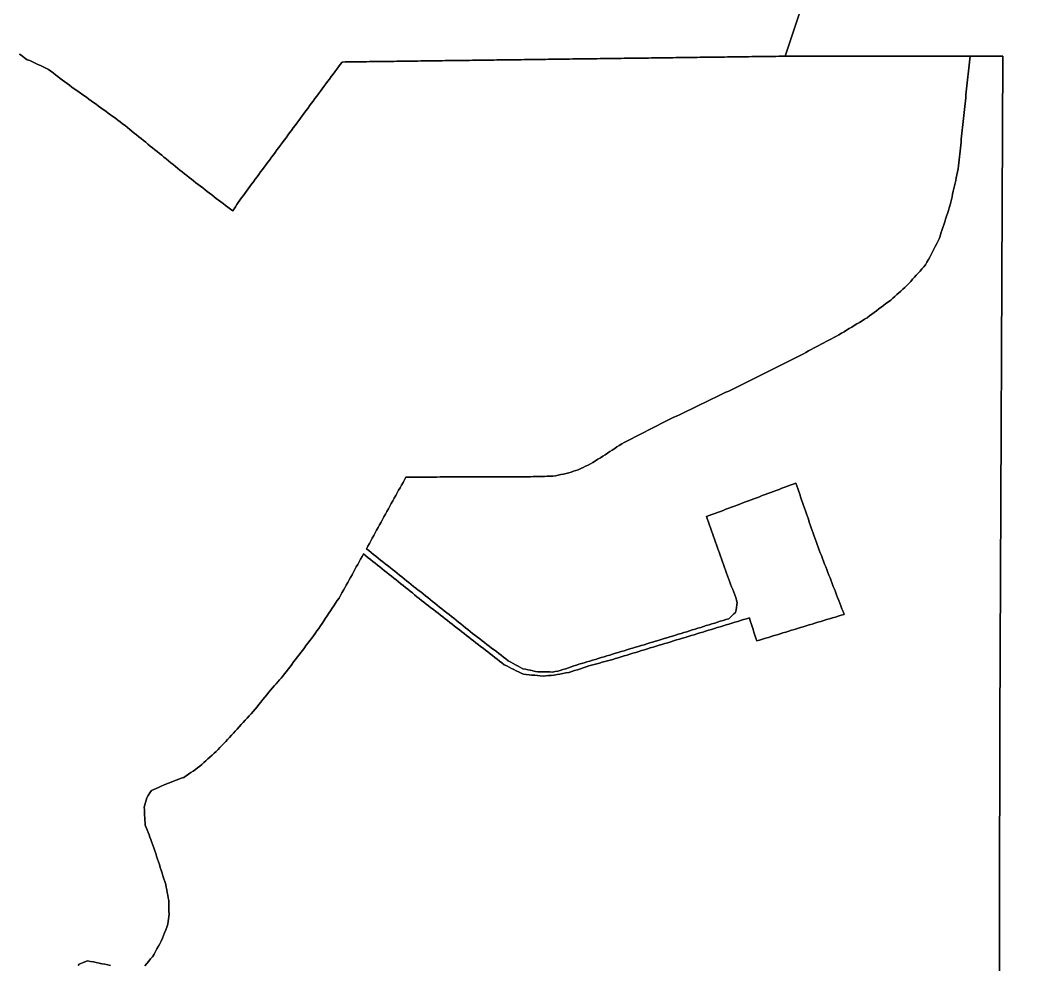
# Model space of a CAD drawing. Header units: inches. Extents: x 130170 to 284068, y 377793 to 804530.
# Drawn here: x 208757 to 212052, y 570394 to 573498 of the extents above; entities that cross this region are included whole.
import ezdxf

# ---------------------------------------------------------------- set-up
doc = ezdxf.new("R2010")
doc.units = ezdxf.units.IN
doc.header["$MEASUREMENT"] = 0
doc.layers.add('muni_il', color=7, linetype='Continuous')

msp = doc.modelspace()

# ---------------------------------------------------------------- linework, layer by layer
at = {"layer": 'muni_il'}
for points in [[(211353.8, 573630.7), (211270.1, 573379.2), (211260.2, 573379.1), (211250.2, 573378.9), (211240.2, 573378.8), (211230.3, 573378.7), (211220.3, 573378.5), (211210.3, 573378.4), (211200.4, 573378.3), (211190.4, 573378.1), (211180.4, 573378), (211170.5, 573377.9), (211160.5, 573377.8), (211150.5, 573377.6), (211140.6, 573377.5), (211130.6, 573377.4), (211120.6, 573377.2), (211110.7, 573377.1), (211100.7, 573377), (211090.7, 573376.8), (211080.8, 573376.7), (211070.8, 573376.6), (211060.8, 573376.5), (211050.9, 573376.3), (211040.9, 573376.2), (211030.9, 573376.1), (211021, 573375.9), (211011, 573375.8), (211001, 573375.7), (210991.1, 573375.6), (210981.1, 573375.4), (210971.1, 573375.3), (210961.2, 573375.2), (210951.2, 573375), (210941.2, 573374.9), (210931.3, 573374.8), (210921.3, 573374.6), (210911.3, 573374.5), (210901.4, 573374.4), (210891.4, 573374.3), (210881.4, 573374.1), (210871.5, 573374), (210861.5, 573373.9), (210851.5, 573373.7), (210841.6, 573373.6), (210831.6, 573373.5), (210821.6, 573373.3), (210811.7, 573373.2), (210801.7, 573373.1), (210791.7, 573373), (210781.8, 573372.8), (210771.8, 573372.7), (210761.8, 573372.6), (210751.9, 573372.4), (210741.9, 573372.3), (210731.9, 573372.2), (210722, 573372), (210712, 573371.9), (210702, 573371.8), (210692.1, 573371.7), (210682.1, 573371.5), (210672.1, 573371.4), (210662.2, 573371.3), (210652.2, 573371.1), (210642.2, 573371), (210632.3, 573370.9), (210622.3, 573370.8), (210612.3, 573370.6), (210602.4, 573370.5), (210592.4, 573370.4), (210582.4, 573370.2), (210572.5, 573370.1), (210562.5, 573370), (210552.5, 573369.8), (210542.6, 573369.7), (210532.6, 573369.6), (210522.6, 573369.5), (210512.7, 573369.3), (210502.7, 573369.2), (210492.7, 573369.1), (210482.8, 573368.9), (210472.8, 573368.8), (210462.8, 573368.7), (210452.9, 573368.5), (210442.9, 573368.4), (210432.9, 573368.3), (210423, 573368.2), (210413, 573368), (210403, 573367.9), (210393.1, 573367.8), (210383.1, 573367.6), (210373.1, 573367.5), (210363.2, 573367.4), (210353.2, 573367.2), (210343.2, 573367.1), (210333.3, 573367), (210323.3, 573366.9), (210313.3, 573366.7), (210303.4, 573366.6), (210293.4, 573366.5), (210283.4, 573366.3), (210273.5, 573366.2), (210263.5, 573366.1), (210253.5, 573366), (210243.6, 573365.8), (210233.6, 573365.7), (210223.6, 573365.6), (210213.7, 573365.4), (210203.7, 573365.3), (210193.7, 573365.2), (210183.8, 573365), (210173.8, 573364.9), (210163.8, 573364.8), (210153.9, 573364.7), (210143.9, 573364.5), (210133.9, 573364.4), (210124, 573364.3), (210114, 573364.1), (210104, 573364), (210094.1, 573363.9), (210084.1, 573363.7), (210074.1, 573363.6), (210064.2, 573363.5), (210054.2, 573363.4), (210044.2, 573363.2), (210034.3, 573363.1), (210024.3, 573363), (210014.3, 573362.8), (210004.4, 573362.7), (209994.4, 573362.6), (209984.4, 573362.4), (209974.5, 573362.3), (209964.5, 573362.2), (209954.5, 573362.1), (209944.6, 573361.9), (209934.6, 573361.8), (209924.6, 573361.7), (209914.7, 573361.5), (209904.7, 573361.4), (209894.7, 573361.3), (209884.8, 573361.2), (209874.8, 573361), (209864.8, 573360.9), (209854.9, 573360.8), (209844.9, 573360.6), (209834.9, 573360.5), (209825, 573360.4), (209815, 573360.2), (209809, 573352.2), (209803.1, 573344.2), (209797.2, 573336.2), (209791.2, 573328.1), (209785.3, 573320.1), (209779.3, 573312.1), (209773.4, 573304.1), (209767.4, 573296), (209761.5, 573288), (209755.5, 573280), (209749.6, 573271.9), (209743.6, 573263.9), (209737.7, 573255.9), (209731.8, 573247.9), (209725.8, 573239.8), (209719.9, 573231.8), (209713.9, 573223.8), (209708, 573215.8), (209702, 573207.7), (209696.1, 573199.7), (209690.1, 573191.7), (209684.2, 573183.7), (209678.2, 573175.6), (209672.3, 573167.6), (209666.4, 573159.6), (209660.4, 573151.5), (209654.5, 573143.5), (209648.5, 573135.5), (209642.6, 573127.5), (209636.6, 573119.4), (209630.7, 573111.4), (209624.7, 573103.4), (209618.8, 573095.4), (209612.8, 573087.3), (209606.9, 573079.3), (209601, 573071.3), (209595, 573063.3), (209589.1, 573055.2), (209583.1, 573047.2), (209577.2, 573039.2), (209571.2, 573031.1), (209565.3, 573023.1), (209559.3, 573015.1), (209553.4, 573007.1), (209547.4, 572999), (209541.5, 572991), (209535.6, 572983), (209529.6, 572975), (209523.7, 572966.9), (209517.7, 572958.9), (209511.8, 572950.9), (209506.3, 572943.4), (209500.8, 572936), (209495.2, 572928.6), (209489.7, 572921.1), (209484.2, 572913.7), (209478.7, 572906.3), (209473.2, 572898.8), (209468.9, 572891.8), (209464.5, 572884.8), (209460.2, 572877.8), (209455.8, 572870.9), (209447.9, 572876.9), (209440, 572882.9), (209432.1, 572888.9), (209424.2, 572894.9), (209416.8, 572900.6), (209409.3, 572906.4), (209401.8, 572912.1), (209394.4, 572917.8), (209386.9, 572923.6), (209379.5, 572929.3), (209372, 572935), (209364.6, 572940.8), (209357.1, 572946.5), (209349.6, 572952.2), (209342.2, 572957.9), (209334.7, 572963.7), (209327.3, 572969.4), (209319.8, 572975.1), (209312.3, 572980.9), (209304.8, 572986.9), (209297.3, 572993), (209289.8, 572999.1), (209282.3, 573005.2), (209274.8, 573011.3), (209267.3, 573017.3), (209259.8, 573023.4), (209252.3, 573029.5), (209244.8, 573035.6), (209237.3, 573041.7), (209229.8, 573047.7), (209222.3, 573053.8), (209214.8, 573059.9), (209207.3, 573066), (209199.8, 573072.1), (209192.3, 573078.1), (209184.7, 573084.2), (209177.2, 573090.3), (209169.7, 573096.4), (209162.2, 573102.5), (209154.7, 573108.5), (209147.2, 573114.6), (209139.7, 573120.7), (209132.2, 573126.8), (209124.7, 573132.9), (209117.2, 573138.9), (209109.7, 573145), (209101.8, 573151.1), (209093.9, 573157.2), (209086, 573163.4), (209078.1, 573169.5), (209070.2, 573175.6), (209062.2, 573181.3), (209054.3, 573187), (209046.3, 573192.7), (209038.4, 573198.4), (209030.5, 573204.2), (209022.5, 573209.9), (209014.6, 573215.6), (209006.6, 573221.3), (208998.7, 573227), (208990.7, 573232.7), (208982.8, 573238.4), (208974.8, 573244.2), (208966.9, 573249.9), (208958.9, 573255.6), (208951, 573261.3), (208943.1, 573267), (208935.3, 573272.6), (208927.5, 573278.1), (208919.7, 573283.7), (208912, 573289.3), (208904.2, 573294.8), (208896.4, 573300.4), (208888.7, 573306.4), (208881.1, 573312.3), (208873.4, 573318.3), (208865.7, 573324.2), (208858.1, 573330.2), (208850.4, 573336.1), (208841.6, 573340.2), (208832.9, 573344.3), (208824.1, 573348.4), (208815.3, 573352.5), (208806.5, 573356.6), (208797.7, 573360.7), (208789, 573364.8), (208780.9, 573366.9), (208776.2, 573370.6), (208771.4, 573374.2), (208766.1, 573378.2), (208760.8, 573382.3), (208755.5, 573386.3)], [(219881.6, 570286.6), (217906, 568592.7), (217503.3, 568240.6), (217259, 568015.1), (216118.4, 567018.1), (212066.7, 567027.5), (212040.6, 567028.5), (212018.2, 567026.8), (212005.7, 567024.2), (211997.7, 567022.5), (211979.1, 567020.7), (211979.1, 567020.7), (211972.6, 569388.6), (211975.6, 571183.2), (211985, 573379.2), (211877.8, 573379.2), (211877.8, 573379.2), (211270.1, 573379.2), (211353.8, 573630.7)], [(208755.5, 573386.3), (208760.8, 573382.3), (208766.1, 573378.2), (208771.4, 573374.2), (208776.2, 573370.6), (208780.9, 573366.9), (208789, 573364.8), (208797.7, 573360.7), (208806.5, 573356.6), (208815.3, 573352.5), (208824.1, 573348.4), (208832.9, 573344.3), (208841.6, 573340.2), (208850.4, 573336.1), (208858.1, 573330.2), (208865.7, 573324.2), (208873.4, 573318.3), (208881.1, 573312.3), (208888.7, 573306.4), (208896.4, 573300.4), (208904.2, 573294.8), (208912, 573289.3), (208919.7, 573283.7), (208927.5, 573278.1), (208935.3, 573272.6), (208943.1, 573267), (208951, 573261.3), (208958.9, 573255.6), (208966.9, 573249.9), (208974.8, 573244.2), (208982.8, 573238.4), (208990.7, 573232.7), (208998.7, 573227), (209006.6, 573221.3), (209014.6, 573215.6), (209022.5, 573209.9), (209030.5, 573204.2), (209038.4, 573198.4), (209046.3, 573192.7), (209054.3, 573187), (209062.2, 573181.3), (209070.2, 573175.6), (209078.1, 573169.5), (209086, 573163.4), (209093.9, 573157.2), (209101.8, 573151.1), (209109.7, 573145), (209117.2, 573138.9), (209124.7, 573132.9), (209132.2, 573126.8), (209139.7, 573120.7), (209147.2, 573114.6), (209154.7, 573108.5), (209162.2, 573102.5), (209169.7, 573096.4), (209177.2, 573090.3), (209184.7, 573084.2), (209192.3, 573078.1), (209199.8, 573072.1), (209207.3, 573066), (209214.8, 573059.9), (209222.3, 573053.8), (209229.8, 573047.7), (209237.3, 573041.7), (209244.8, 573035.6), (209252.3, 573029.5), (209259.8, 573023.4), (209267.3, 573017.3), (209274.8, 573011.3), (209282.3, 573005.2), (209289.8, 572999.1), (209297.3, 572993), (209304.8, 572986.9), (209312.3, 572980.9), (209319.8, 572975.1), (209327.3, 572969.4), (209334.7, 572963.7), (209342.2, 572957.9), (209349.6, 572952.2), (209357.1, 572946.5), (209364.6, 572940.8), (209372, 572935), (209379.5, 572929.3), (209386.9, 572923.6), (209394.4, 572917.8), (209401.8, 572912.1), (209409.3, 572906.4), (209416.8, 572900.6), (209424.2, 572894.9), (209432.1, 572888.9), (209440, 572882.9), (209447.9, 572876.9), (209455.8, 572870.9), (209460.2, 572877.8), (209464.5, 572884.8), (209468.9, 572891.8), (209473.2, 572898.8), (209478.7, 572906.3), (209484.2, 572913.7), (209489.7, 572921.1), (209495.2, 572928.6), (209500.8, 572936), (209506.3, 572943.4), (209511.8, 572950.9), (209517.7, 572958.9), (209523.7, 572966.9), (209529.6, 572975), (209535.6, 572983), (209541.5, 572991), (209547.4, 572999), (209553.4, 573007.1), (209559.3, 573015.1), (209565.3, 573023.1), (209571.2, 573031.1), (209577.2, 573039.2), (209583.1, 573047.2), (209589.1, 573055.2), (209595, 573063.3), (209601, 573071.3), (209606.9, 573079.3), (209612.8, 573087.3), (209618.8, 573095.4), (209624.7, 573103.4), (209630.7, 573111.4), (209636.6, 573119.4), (209642.6, 573127.5), (209648.5, 573135.5), (209654.5, 573143.5), (209660.4, 573151.5), (209666.4, 573159.6), (209672.3, 573167.6), (209678.2, 573175.6), (209684.2, 573183.7), (209690.1, 573191.7), (209696.1, 573199.7), (209702, 573207.7), (209708, 573215.8), (209713.9, 573223.8), (209719.9, 573231.8), (209725.8, 573239.8), (209731.8, 573247.9), (209737.7, 573255.9), (209743.6, 573263.9), (209749.6, 573271.9), (209755.5, 573280), (209761.5, 573288), (209767.4, 573296), (209773.4, 573304.1), (209779.3, 573312.1), (209785.3, 573320.1), (209791.2, 573328.1), (209797.2, 573336.2), (209803.1, 573344.2), (209809, 573352.2), (209815, 573360.2), (209825, 573360.4), (209834.9, 573360.5), (209844.9, 573360.6), (209854.9, 573360.8), (209864.8, 573360.9), (209874.8, 573361), (209884.8, 573361.2), (209894.7, 573361.3), (209904.7, 573361.4), (209914.7, 573361.5), (209924.6, 573361.7), (209934.6, 573361.8), (209944.6, 573361.9), (209954.5, 573362.1), (209964.5, 573362.2), (209974.5, 573362.3), (209984.4, 573362.4), (209994.4, 573362.6), (210004.4, 573362.7), (210014.3, 573362.8), (210024.3, 573363), (210034.3, 573363.1), (210044.2, 573363.2), (210054.2, 573363.4), (210064.2, 573363.5), (210074.1, 573363.6), (210084.1, 573363.7), (210094.1, 573363.9), (210104, 573364), (210114, 573364.1), (210124, 573364.3), (210133.9, 573364.4), (210143.9, 573364.5), (210153.9, 573364.7), (210163.8, 573364.8), (210173.8, 573364.9), (210183.8, 573365), (210193.7, 573365.2), (210203.7, 573365.3), (210213.7, 573365.4), (210223.6, 573365.6), (210233.6, 573365.7), (210243.6, 573365.8), (210253.5, 573366), (210263.5, 573366.1), (210273.5, 573366.2), (210283.4, 573366.3), (210293.4, 573366.5), (210303.4, 573366.6), (210313.3, 573366.7), (210323.3, 573366.9), (210333.3, 573367), (210343.2, 573367.1), (210353.2, 573367.2), (210363.2, 573367.4), (210373.1, 573367.5), (210383.1, 573367.6), (210393.1, 573367.8), (210403, 573367.9), (210413, 573368), (210423, 573368.2), (210432.9, 573368.3), (210442.9, 573368.4), (210452.9, 573368.5), (210462.8, 573368.7), (210472.8, 573368.8), (210482.8, 573368.9), (210492.7, 573369.1), (210502.7, 573369.2), (210512.7, 573369.3), (210522.6, 573369.5), (210532.6, 573369.6), (210542.6, 573369.7), (210552.5, 573369.8), (210562.5, 573370), (210572.5, 573370.1), (210582.4, 573370.2), (210592.4, 573370.4), (210602.4, 573370.5), (210612.3, 573370.6), (210622.3, 573370.8), (210632.3, 573370.9), (210642.2, 573371), (210652.2, 573371.1), (210662.2, 573371.3), (210672.1, 573371.4), (210682.1, 573371.5), (210692.1, 573371.7), (210702, 573371.8), (210712, 573371.9), (210722, 573372), (210731.9, 573372.2), (210741.9, 573372.3), (210751.9, 573372.4), (210761.8, 573372.6), (210771.8, 573372.7), (210781.8, 573372.8), (210791.7, 573373), (210801.7, 573373.1), (210811.7, 573373.2), (210821.6, 573373.3), (210831.6, 573373.5), (210841.6, 573373.6), (210851.5, 573373.7), (210861.5, 573373.9), (210871.5, 573374), (210881.4, 573374.1), (210891.4, 573374.3), (210901.4, 573374.4), (210911.3, 573374.5), (210921.3, 573374.6), (210931.3, 573374.8), (210941.2, 573374.9), (210951.2, 573375), (210961.2, 573375.2), (210971.1, 573375.3), (210981.1, 573375.4), (210991.1, 573375.6), (211001, 573375.7), (211011, 573375.8), (211021, 573375.9), (211030.9, 573376.1), (211040.9, 573376.2), (211050.9, 573376.3), (211060.8, 573376.5), (211070.8, 573376.6), (211080.8, 573376.7), (211090.7, 573376.8), (211100.7, 573377), (211110.7, 573377.1), (211120.6, 573377.2), (211130.6, 573377.4), (211140.6, 573377.5), (211150.5, 573377.6), (211160.5, 573377.8), (211170.5, 573377.9), (211180.4, 573378), (211190.4, 573378.1), (211200.4, 573378.3), (211210.3, 573378.4), (211220.3, 573378.5), (211230.3, 573378.7), (211240.2, 573378.8), (211250.2, 573378.9), (211260.2, 573379.1), (211270.1, 573379.2), (211270.1, 573379.2), (211877.8, 573379.2), (211876.8, 573369.4), (211875.8, 573359.7), (211874.8, 573350), (211873.7, 573340.2), (211872.7, 573330.5), (211871.7, 573320.8), (211870.7, 573311), (211869.6, 573301.3), (211868.6, 573291.6), (211867.6, 573281.8), (211866.6, 573272.1), (211865.5, 573262.4), (211864.5, 573252.6), (211863.5, 573242.9), (211862.5, 573233.2), (211861.5, 573223.4), (211860.4, 573213.7), (211859.4, 573204), (211858.4, 573194.2), (211857.4, 573184.5), (211856.3, 573174.8), (211855.3, 573165), (211854.3, 573155.3), (211853.3, 573145.5), (211852.3, 573135.8), (211851.2, 573126.1), (211850.2, 573116.3), (211849.2, 573106.6), (211848.2, 573096.9), (211847.1, 573087.1), (211846.1, 573077.4), (211845.1, 573067.7), (211844.1, 573057.9), (211843, 573048.2), (211842, 573038.5), (211841, 573028.7), (211840, 573019), (211839, 573009.3), (211836.8, 572999.6), (211834.7, 572989.9), (211832.5, 572980.2), (211830.6, 572971.2), (211828.6, 572962.3), (211826.6, 572953.3), (211824.6, 572944.4), (211822.6, 572935.4), (211820.6, 572926.4), (211818.7, 572917.5), (211816.7, 572908.5), (211814.7, 572899.6), (211812.7, 572890.6), (211809.7, 572881.3), (211806.7, 572872), (211803.6, 572862.8), (211800.6, 572853.5), (211797.6, 572844.2), (211794.5, 572834.9), (211791.5, 572825.6), (211788.5, 572816.4), (211785.4, 572807.1), (211782.4, 572797.8), (211779.4, 572788.5), (211776.3, 572779.2), (211771.9, 572770.7), (211767.5, 572762.2), (211763, 572753.7), (211758.6, 572745.1), (211754.2, 572736.6), (211749.7, 572728.1), (211745.3, 572719.6), (211740.8, 572711), (211736.4, 572702.5), (211732, 572694), (211725.8, 572687.2), (211719.7, 572680.4), (211713.6, 572673.5), (211707.4, 572666.7), (211701.3, 572659.9), (211695.1, 572653.1), (211689, 572646.3), (211682.9, 572639.5), (211676.7, 572632.6), (211670.6, 572625.8), (211663.9, 572619.8), (211657.2, 572613.9), (211650.5, 572607.9), (211643.8, 572601.9), (211637.2, 572596), (211630.5, 572590), (211623.8, 572584), (211617.1, 572578.1), (211609.4, 572572.3), (211601.7, 572566.5), (211593.9, 572560.7), (211586.2, 572554.9), (211578.5, 572549.1), (211570.7, 572543.3), (211563, 572537.5), (211555.3, 572531.7), (211547.5, 572525.9), (211539.8, 572520.1), (211531.4, 572515), (211523, 572509.9), (211514.5, 572504.8), (211506.1, 572499.7), (211497.7, 572494.6), (211489.3, 572489.4), (211480.9, 572484.3), (211472.5, 572479.2), (211464.1, 572474.1), (211455.6, 572469), (211447.3, 572464.5), (211439, 572460), (211430.6, 572455.6), (211422.3, 572451.1), (211413.9, 572446.6), (211405.6, 572442.2), (211397.3, 572437.7), (211388.9, 572433.2), (211380.6, 572428.8), (211372.3, 572424.3), (211363.9, 572419.8), (211355.6, 572415.3), (211347.2, 572410.9), (211338.9, 572406.4), (211330.6, 572401.9), (211321.8, 572397.5), (211313.1, 572393.2), (211304.3, 572388.8), (211295.6, 572384.4), (211286.9, 572380), (211278.1, 572375.6), (211269.4, 572371.3), (211260.6, 572366.9), (211251.9, 572362.5), (211243.2, 572358.1), (211234.4, 572353.7), (211225.7, 572349.3), (211216.9, 572345), (211208.2, 572340.6), (211199.5, 572336.2), (211190.7, 572331.8), (211182, 572327.4), (211173.2, 572323), (211164.5, 572318.7), (211155.8, 572314.3), (211147, 572309.9), (211138.3, 572305.5), (211129.5, 572301.1), (211120.8, 572296.7), (211112.1, 572292.4), (211103.1, 572288), (211094, 572283.7), (211085, 572279.4), (211076, 572275.1), (211067, 572270.8), (211058, 572266.4), (211049, 572262.1), (211040, 572257.8), (211031, 572253.5), (211022, 572249.2), (211013, 572244.9), (211004, 572240.5), (210995, 572236.2), (210986, 572231.9), (210977, 572227.6), (210968, 572223.3), (210959, 572218.9), (210949.9, 572214.6), (210940.9, 572210.3), (210931.9, 572206), (210922.9, 572201.7), (210913.9, 572197.3), (210904.9, 572193), (210895.9, 572188.7), (210886.9, 572184.4), (210878.4, 572180), (210869.8, 572175.7), (210861.3, 572171.3), (210852.8, 572167), (210844.3, 572162.6), (210835.7, 572158.3), (210827.2, 572153.9), (210818.7, 572149.5), (210810.1, 572145.2), (210801.6, 572140.8), (210793.1, 572136.5), (210784.6, 572132.1), (210776, 572127.8), (210767.5, 572123.4), (210759, 572119), (210750.4, 572114.7), (210741.9, 572110.3), (210733.4, 572106), (210725.7, 572100.9), (210718, 572095.7), (210710.4, 572090.6), (210702.7, 572085.5), (210695, 572080.4), (210687.3, 572075.3), (210679.6, 572070.2), (210672, 572065.1), (210663.8, 572060.1), (210655.6, 572055.1), (210647.4, 572050.1), (210639.2, 572045.1), (210631, 572040.1), (210623, 572036.2), (210614.9, 572032.4), (210606.8, 572028.5), (210598.8, 572024.7), (210590.7, 572020.8), (210582.9, 572018.3), (210575, 572015.7), (210567.2, 572013.1), (210559.4, 572010.6), (210551.6, 572008), (210542.8, 572006.3), (210533.9, 572004.7), (210525.1, 572003), (210516.3, 572001.3), (210507.5, 571999.6), (210498.2, 571999.4), (210489, 571999.2), (210479.7, 571999), (210470.5, 571998.8), (210461.3, 571998.6), (210452, 571998.4), (210442.8, 571998.2), (210433.5, 571998), (210424.3, 571997.8), (210415.1, 571997.6), (210405.8, 571997.4), (210395.9, 571997.4), (210385.9, 571997.4), (210375.9, 571997.4), (210365.9, 571997.3), (210356, 571997.3), (210346, 571997.3), (210336, 571997.3), (210326.1, 571997.3), (210316.1, 571997.3), (210306.1, 571997.2), (210296.2, 571997.2), (210286.2, 571997.2), (210276.2, 571997.2), (210266.3, 571997.2), (210256.3, 571997.2), (210246.3, 571997.1), (210236.4, 571997.1), (210226.4, 571997.1), (210216.4, 571997.1), (210206.5, 571997.1), (210196.5, 571997.1), (210186.5, 571997), (210176.5, 571997), (210166.6, 571997), (210156.6, 571997), (210146.6, 571997), (210136.7, 571997), (210126.7, 571996.9), (210116.7, 571996.9), (210106.8, 571996.9), (210096.8, 571996.9), (210086.8, 571996.9), (210076.9, 571996.9), (210066.9, 571996.8), (210056.9, 571996.8), (210047, 571996.8), (210037, 571996.8), (210027, 571996.8), (210024.8, 571996.8), (210020, 571988), (210015.2, 571979.3), (210010.4, 571970.6), (210005.6, 571961.9), (210000.8, 571953.2), (209996, 571944.4), (209991.1, 571935.7), (209986.3, 571927), (209981.5, 571918.3), (209976.7, 571909.6), (209971.9, 571900.8), (209967.1, 571892.1), (209962.3, 571883.4), (209957.4, 571874.7), (209952.6, 571866), (209947.8, 571857.2), (209943, 571848.5), (209938.2, 571839.8), (209933.4, 571831.1), (209928.5, 571822.3), (209923.7, 571813.6), (209918.9, 571804.9), (209914.1, 571796.2), (209909.3, 571787.5), (209904.5, 571778.7), (209899.7, 571770), (209894.8, 571761.3), (209902.6, 571755.1), (209910.4, 571748.9), (209918.1, 571742.8), (209925.9, 571736.6), (209933.6, 571730.4), (209941.4, 571724.2), (209949.1, 571718.1), (209956.9, 571711.9), (209964.6, 571705.7), (209972.4, 571699.5), (209980.1, 571693.3), (209987.9, 571687.2), (209995.7, 571681), (210003.4, 571674.8), (210011.2, 571668.6), (210018.9, 571662.4), (210026.7, 571656.3), (210034.4, 571650.1), (210042.2, 571643.9), (210049.9, 571637.7), (210057.7, 571631.6), (210065.4, 571625.4), (210073.2, 571619.2), (210080.9, 571613), (210088.7, 571606.8), (210096.5, 571600.7), (210104.2, 571594.5), (210112, 571588.3), (210119.7, 571582.1), (210127.5, 571575.9), (210135.2, 571569.8), (210143, 571563.6), (210150.7, 571557.4), (210158.5, 571551.2), (210166.2, 571545), (210174, 571538.9), (210181.8, 571532.7), (210189.5, 571526.5), (210197.3, 571520.3), (210205, 571514.2), (210212.8, 571508), (210220.5, 571501.8), (210228.3, 571495.6), (210236, 571489.4), (210243.8, 571483.3), (210251.5, 571477.1), (210259.3, 571470.9), (210267.1, 571464.9), (210274.9, 571459), (210282.7, 571453), (210290.5, 571447.1), (210298.4, 571441.1), (210306.2, 571435.1), (210314, 571429.2), (210321.8, 571423.2), (210329.6, 571417.2), (210337.4, 571411.3), (210345.2, 571405.3), (210353, 571399.4), (210360.8, 571393.4), (210368.9, 571389), (210376.9, 571384.7), (210385, 571380.3), (210393, 571376), (210401.1, 571371.6), (210409.2, 571367.2), (210417.3, 571365.5), (210425.5, 571363.7), (210433.6, 571361.9), (210441.8, 571360.1), (210450, 571358.3), (210458.1, 571356.5), (210467.9, 571356.5), (210477.6, 571356.5), (210487.3, 571356.4), (210497, 571356.4), (210506.7, 571356.3), (210515, 571357.9), (210523.3, 571359.4), (210531.5, 571360.9), (210540.6, 571364.1), (210549.6, 571367.3), (210558.6, 571370.5), (210567.6, 571373.7), (210576.6, 571376.9), (210584.9, 571379.3), (210593.1, 571381.7), (210601.4, 571384.2), (210609.7, 571386.6), (210619.1, 571389.4), (210628.4, 571392.3), (210637.8, 571395.1), (210647.2, 571397.9), (210656.6, 571400.8), (210666, 571403.6), (210675.4, 571406.4), (210684.8, 571409.3), (210694.2, 571412.1), (210703.6, 571414.9), (210712.9, 571417.8), (210722.3, 571420.6), (210731.7, 571423.4), (210741.1, 571426.3), (210750.5, 571429.1), (210759.9, 571432), (210769.3, 571434.8), (210778.7, 571437.6), (210788, 571440.5), (210797.4, 571443.3), (210806.8, 571446.1), (210816.2, 571449), (210825.6, 571451.8), (210835, 571454.6), (210844.4, 571457.5), (210853.8, 571460.3), (210863.2, 571463.2), (210872.5, 571466), (210881.9, 571468.8), (210891.3, 571471.7), (210900.7, 571474.5), (210910.1, 571477.3), (210919.5, 571480.2), (210928.7, 571483), (210937.9, 571485.9), (210947.1, 571488.7), (210956.3, 571491.6), (210965.5, 571494.4), (210974.7, 571497.2), (210983.9, 571500.1), (210993.1, 571502.9), (211002.3, 571505.8), (211011.5, 571508.6), (211020.7, 571511.5), (211029.9, 571514.3), (211039.1, 571517.2), (211048.3, 571520), (211057.5, 571522.9), (211066.7, 571525.7), (211075.9, 571528.6), (211085.1, 571531.4), (211090.7, 571536.6), (211096.2, 571541.7), (211101.8, 571546.9), (211107.3, 571552), (211109, 571560.3), (211110.7, 571568.5), (211111.5, 571576.5), (211112.3, 571584.4), (211110.4, 571592.8), (211108.4, 571601.2), (211104.9, 571610), (211101.5, 571618.9), (211098.1, 571627.7), (211094.7, 571636.6), (211091.2, 571645.4), (211087.8, 571654.3), (211084.4, 571663.1), (211080.9, 571672), (211077.6, 571681.2), (211074.3, 571690.5), (211071, 571699.8), (211067.8, 571709.1), (211064.5, 571718.3), (211061.2, 571727.6), (211057.9, 571736.9), (211054.6, 571746.2), (211051.3, 571755.4), (211048, 571764.7), (211044.7, 571774), (211041.4, 571783.3), (211038.1, 571792.5), (211034.8, 571801.8), (211031.5, 571811.1), (211028.2, 571820.4), (211024.9, 571829.6), (211021.6, 571838.9), (211018.3, 571848.2), (211015, 571857.5), (211011.7, 571866.7), (211020.9, 571870.2), (211030.1, 571873.6), (211039.3, 571877.1), (211048.5, 571880.5), (211057.7, 571884), (211066.8, 571887.4), (211076, 571890.9), (211085.2, 571894.3), (211094.4, 571897.8), (211103.6, 571901.2), (211112.8, 571904.7), (211121.9, 571908.1), (211131.1, 571911.6), (211140.3, 571915), (211149.5, 571918.5), (211158.7, 571921.9), (211167.9, 571925.4), (211177, 571928.8), (211186.2, 571932.3), (211195.4, 571935.7), (211204.6, 571939.2), (211213.8, 571942.6), (211223, 571946.1), (211232.2, 571949.5), (211241.3, 571953), (211250.5, 571956.4), (211259.7, 571959.9), (211268.9, 571963.3), (211278.1, 571966.8), (211287.3, 571970.2), (211296.4, 571973.7), (211305.6, 571977.1), (211308.8, 571968), (211311.9, 571958.8), (211315.1, 571949.6), (211318.2, 571940.5), (211321.4, 571931.3), (211324.5, 571922.1), (211327.7, 571913), (211330.9, 571903.8), (211334, 571894.7), (211337.2, 571885.5), (211340.3, 571876.3), (211343.5, 571867.2), (211346.6, 571858), (211349.8, 571848.8), (211352.9, 571839.7), (211356.1, 571830.5), (211359.2, 571821.3), (211362.4, 571812.2), (211365.6, 571803), (211368.7, 571793.8), (211371.9, 571784.7), (211375.4, 571775.5), (211379, 571766.3), (211382.5, 571757.1), (211386, 571747.9), (211389.6, 571738.7), (211393.1, 571729.5), (211396.7, 571720.3), (211400.2, 571711.1), (211403.8, 571702), (211407.3, 571692.8), (211410.8, 571683.6), (211414.4, 571674.4), (211417.9, 571665.2), (211421.5, 571656), (211425, 571646.8), (211428.6, 571637.6), (211432.1, 571628.5), (211435.7, 571619.3), (211439.2, 571610.1), (211442.7, 571600.9), (211446.3, 571591.7), (211449.8, 571582.5), (211453.4, 571573.3), (211456.9, 571564.1), (211460.5, 571554.9), (211464, 571545.8), (211454.4, 571542.8), (211444.9, 571539.9), (211435.3, 571537), (211425.7, 571534.1), (211416.2, 571531.2), (211406.6, 571528.3), (211397, 571525.4), (211387.5, 571522.5), (211377.9, 571519.6), (211368.3, 571516.7), (211358.8, 571513.7), (211349.2, 571510.8), (211339.7, 571507.9), (211330.1, 571505), (211320.5, 571502.1), (211311, 571499.2), (211301.4, 571496.3), (211291.8, 571493.4), (211282.3, 571490.5), (211272.7, 571487.5), (211263.1, 571484.6), (211253.6, 571481.7), (211244, 571478.8), (211234.4, 571475.9), (211224.9, 571473), (211215.3, 571470.1), (211205.7, 571467.2), (211196.2, 571464.3), (211186.6, 571461.4), (211177, 571458.4), (211174, 571467.9), (211171, 571477.4), (211167.9, 571486.9), (211164.9, 571496.3), (211161.9, 571505.8), (211158.8, 571515.3), (211155.8, 571524.8), (211152.8, 571534.3), (211143.2, 571531.3), (211133.6, 571528.4), (211124.1, 571525.5), (211114.5, 571522.6), (211104.9, 571519.7), (211095.4, 571516.8), (211085.8, 571513.9), (211076.2, 571511), (211066.7, 571508), (211057.1, 571505.1), (211047.5, 571502.2), (211038, 571499.3), (211028.4, 571496.4), (211018.8, 571493.5), (211009.3, 571490.6), (210999.7, 571487.7), (210990.1, 571484.8), (210980.6, 571481.8), (210971, 571478.9), (210961.4, 571476), (210951.9, 571473.1), (210942.3, 571470.2), (210932.7, 571467.3), (210923.2, 571464.4), (210913.6, 571461.5), (210904, 571458.5), (210894.5, 571455.6), (210884.9, 571452.7), (210875.3, 571449.8), (210865.8, 571446.9), (210856.2, 571444), (210846.7, 571441.1), (210837.1, 571438.2), (210827.5, 571435.3), (210818, 571432.3), (210808.4, 571429.4), (210798.8, 571426.5), (210789.3, 571423.6), (210779.7, 571420.7), (210770.1, 571417.8), (210760.6, 571414.9), (210751, 571412), (210741.4, 571409), (210731.9, 571406.1), (210722.3, 571403.2), (210712.7, 571400.3), (210704.1, 571397.9), (210695.4, 571395.5), (210686.7, 571393.1), (210678, 571390.6), (210669.4, 571388.2), (210660.7, 571385.8), (210652, 571383.4), (210643.4, 571381), (210634.7, 571378.6), (210626, 571376.2), (210616.6, 571373.1), (210607.1, 571370.1), (210597.6, 571367.1), (210588.2, 571364), (210578.7, 571361), (210569.2, 571358), (210559.8, 571355), (210550.1, 571353.2), (210540.4, 571351.4), (210530.7, 571349.7), (210521, 571347.9), (210511.3, 571346.1), (210502.3, 571345.3), (210493.3, 571344.5), (210484.3, 571343.7), (210475.3, 571342.9), (210466, 571343.8), (210456.8, 571344.7), (210447.6, 571345.5), (210438.4, 571346.4), (210429.2, 571347.3), (210419.9, 571348.2), (210410.7, 571349), (210402.8, 571352.9), (210395, 571356.8), (210387.1, 571360.7), (210379.2, 571364.6), (210371.3, 571368.4), (210363.5, 571372.3), (210355.6, 571376.2), (210347.7, 571380.1), (210340, 571386.1), (210332.2, 571392.2), (210324.4, 571398.2), (210316.7, 571404.3), (210308.9, 571410.3), (210301.1, 571416.3), (210293.4, 571422.4), (210285.6, 571428.4), (210277.9, 571434.4), (210270.1, 571440.5), (210262.3, 571446.5), (210254.6, 571452.6), (210246.8, 571458.6), (210239, 571464.6), (210231.3, 571470.7), (210223.5, 571476.7), (210215.7, 571482.8), (210208, 571488.8), (210200.2, 571494.8), (210192.5, 571500.9), (210184.7, 571506.9), (210176.9, 571513), (210169.2, 571519), (210161.4, 571525), (210153.6, 571531.1), (210145.9, 571537.1), (210138.1, 571543.2), (210130.3, 571549.2), (210122.6, 571555.2), (210114.8, 571561.3), (210107, 571567.3), (210099.3, 571573.3), (210091.5, 571579.4), (210083.9, 571585.5), (210076.2, 571591.6), (210068.6, 571597.7), (210061, 571603.8), (210053.3, 571609.9), (210045.7, 571616), (210038.1, 571622.1), (210030.4, 571628.2), (210022.8, 571634.3), (210015.2, 571640.4), (210007.5, 571646.5), (209999.9, 571652.6), (209992.3, 571658.7), (209984.6, 571664.8), (209977, 571670.9), (209969.4, 571677), (209961.7, 571683.1), (209954.1, 571689.2), (209946.4, 571695.3), (209938.8, 571701.4), (209931.2, 571707.5), (209923.5, 571713.6), (209915.9, 571719.7), (209908.3, 571725.8), (209900.6, 571731.9), (209893, 571738), (209885.4, 571744.1), (209880.6, 571735.6), (209875.9, 571727.1), (209871.2, 571718.5), (209866.4, 571710), (209861.7, 571701.5), (209856.9, 571692.9), (209852.2, 571684.4), (209847.5, 571675.9), (209842.7, 571667.3), (209838, 571658.8), (209833.3, 571650.3), (209828.5, 571641.7), (209823.8, 571633.2), (209819.1, 571624.7), (209814.3, 571616.1), (209809.6, 571607.6), (209804.8, 571599.1), (209799.3, 571590.8), (209793.7, 571582.5), (209788.2, 571574.2), (209782.6, 571565.9), (209777, 571557.6), (209771.5, 571549.3), (209765.9, 571541), (209760.3, 571532.7), (209754.8, 571524.5), (209749.2, 571516.2), (209743.7, 571507.9), (209738.1, 571499.6), (209732.5, 571491.3), (209727, 571483), (209721, 571475.2), (209715.1, 571467.4), (209709.2, 571459.6), (209703.3, 571451.8), (209697.3, 571444), (209691.4, 571436.2), (209685.5, 571428.3), (209679.5, 571420.5), (209673.6, 571412.7), (209667.7, 571404.9), (209661.8, 571397.1), (209655.8, 571389.3), (209649.9, 571381.5), (209644, 571373.7), (209638.1, 571365.9), (209632.1, 571358.1), (209626.2, 571350.3), (209620.3, 571342.4), (209614.7, 571336.3), (209609.2, 571330.1), (209603.6, 571324), (209598.1, 571317.8), (209592.5, 571311.7), (209586.2, 571304), (209579.9, 571296.3), (209573.5, 571288.6), (209567.2, 571280.9), (209560.9, 571273.2), (209554.5, 571265.5), (209548.2, 571257.8), (209541.8, 571250.1), (209535.5, 571242.4), (209529.2, 571234.8), (209522.8, 571227.1), (209516.5, 571219.4), (209509.9, 571212.2), (209503.4, 571205), (209496.8, 571197.8), (209490.3, 571190.6), (209483.7, 571183.4), (209477.2, 571176.2), (209470.6, 571169), (209464.1, 571161.8), (209457.8, 571155.1), (209451.5, 571148.4), (209445.2, 571141.7), (209438.9, 571135), (209432.6, 571128.3), (209426.3, 571121.6), (209420, 571114.9), (209413.7, 571108.2), (209407.4, 571101.5), (209400.8, 571095.4), (209394.2, 571089.3), (209387.6, 571083.2), (209381, 571077.1), (209374.4, 571071), (209367.8, 571064.9), (209361.2, 571058.7), (209354.6, 571052.6), (209348, 571046.5), (209340.5, 571041.4), (209332.9, 571036.2), (209325.4, 571031), (209317.8, 571025.8), (209310.3, 571020.7), (209302.7, 571015.5), (209295.2, 571010.3), (209286.7, 571007.1), (209278.3, 571003.8), (209269.8, 571000.6), (209261.4, 570997.3), (209253, 570994), (209244.5, 570990.8), (209236.1, 570987.5), (209228.1, 570984.1), (209220.2, 570980.8), (209212.2, 570977.4), (209204.2, 570974), (209196.2, 570970.6), (209188.3, 570967.3), (209183.3, 570959.1), (209178.4, 570951), (209173.4, 570942.8), (209171.4, 570935.3), (209169.3, 570927.8), (209167.2, 570920.3), (209165.2, 570912.7), (209165.5, 570903.9), (209165.9, 570895.1), (209166.2, 570886.3), (209166.6, 570877.4), (209167.1, 570869.4), (209167.6, 570861.3), (209168.2, 570853.2), (209171.3, 570845.3), (209174.4, 570837.4), (209177.6, 570829.4), (209180.7, 570821.5), (209183.8, 570813.6), (209187, 570805.7), (209190.1, 570796.6), (209193.2, 570787.5), (209196.4, 570778.4), (209199.5, 570769.2), (209202.6, 570760.1), (209205.7, 570751), (209208.9, 570741.9), (209212, 570732.8), (209214.9, 570723.5), (209217.8, 570714.2), (209220.8, 570704.9), (209223.7, 570695.6), (209226.6, 570686.3), (209229.6, 570677), (209232.5, 570667.7), (209235.4, 570658.4), (209237.1, 570649.7), (209238.8, 570640.9), (209240.5, 570632.2), (209242.2, 570623.4), (209244, 570614.6), (209245.7, 570605.9), (209245.8, 570597), (209246, 570588.1), (209246.1, 570579.2), (209246.3, 570570.2), (209246.5, 570561.3), (209245.6, 570552.9), (209244.7, 570544.6), (209243.8, 570536.2), (209243, 570527.8), (209239.3, 570518.5), (209235.6, 570509.3), (209232, 570500), (209228.3, 570490.7), (209224.7, 570481.5), (209221, 570472.2), (209216.2, 570463.7), (209211.5, 570455.2), (209206.7, 570446.7), (209201.9, 570438.2), (209197.1, 570429.7), (209192.3, 570421.2), (209186, 570413.6), (209179.7, 570406), (209173.4, 570398.3), (209167.1, 570390.7)], [(209167.1, 570390.7), (209173.4, 570398.3), (209179.7, 570406), (209186, 570413.6), (209192.3, 570421.2), (209197.1, 570429.7), (209201.9, 570438.2), (209206.7, 570446.7), (209211.5, 570455.2), (209216.2, 570463.7), (209221, 570472.2), (209224.7, 570481.5), (209228.3, 570490.7), (209232, 570500), (209235.6, 570509.3), (209239.3, 570518.5), (209243, 570527.8), (209243.8, 570536.2), (209244.7, 570544.6), (209245.6, 570552.9), (209246.5, 570561.3), (209246.3, 570570.2), (209246.1, 570579.2), (209246, 570588.1), (209245.8, 570597), (209245.7, 570605.9), (209244, 570614.6), (209242.2, 570623.4), (209240.5, 570632.2), (209238.8, 570640.9), (209237.1, 570649.7), (209235.4, 570658.4), (209232.5, 570667.7), (209229.6, 570677), (209226.6, 570686.3), (209223.7, 570695.6), (209220.8, 570704.9), (209217.8, 570714.2), (209214.9, 570723.5), (209212, 570732.8), (209208.9, 570741.9), (209205.7, 570751), (209202.6, 570760.1), (209199.5, 570769.2), (209196.4, 570778.4), (209193.2, 570787.5), (209190.1, 570796.6), (209187, 570805.7), (209183.8, 570813.6), (209180.7, 570821.5), (209177.6, 570829.4), (209174.4, 570837.4), (209171.3, 570845.3), (209168.2, 570853.2), (209167.6, 570861.3), (209167.1, 570869.4), (209166.6, 570877.4), (209166.2, 570886.3), (209165.9, 570895.1), (209165.5, 570903.9), (209165.2, 570912.7), (209167.2, 570920.3), (209169.3, 570927.8), (209171.4, 570935.3), (209173.4, 570942.8), (209178.4, 570951), (209183.3, 570959.1), (209188.3, 570967.3), (209196.2, 570970.6), (209204.2, 570974), (209212.2, 570977.4), (209220.2, 570980.8), (209228.1, 570984.1), (209236.1, 570987.5), (209244.5, 570990.8), (209253, 570994), (209261.4, 570997.3), (209269.8, 571000.6), (209278.3, 571003.8), (209286.7, 571007.1), (209295.2, 571010.3), (209302.7, 571015.5), (209310.3, 571020.7), (209317.8, 571025.8), (209325.4, 571031), (209332.9, 571036.2), (209340.5, 571041.4), (209348, 571046.5), (209354.6, 571052.6), (209361.2, 571058.7), (209367.8, 571064.9), (209374.4, 571071), (209381, 571077.1), (209387.6, 571083.2), (209394.2, 571089.3), (209400.8, 571095.4), (209407.4, 571101.5), (209413.7, 571108.2), (209420, 571114.9), (209426.3, 571121.6), (209432.6, 571128.3), (209438.9, 571135), (209445.2, 571141.7), (209451.5, 571148.4), (209457.8, 571155.1), (209464.1, 571161.8), (209470.6, 571169), (209477.2, 571176.2), (209483.7, 571183.4), (209490.3, 571190.6), (209496.8, 571197.8), (209503.4, 571205), (209509.9, 571212.2), (209516.5, 571219.4), (209522.8, 571227.1), (209529.2, 571234.8), (209535.5, 571242.4), (209541.8, 571250.1), (209548.2, 571257.8), (209554.5, 571265.5), (209560.9, 571273.2), (209567.2, 571280.9), (209573.5, 571288.6), (209579.9, 571296.3), (209586.2, 571304), (209592.5, 571311.7), (209598.1, 571317.8), (209603.6, 571324), (209609.2, 571330.1), (209614.7, 571336.3), (209620.3, 571342.4), (209626.2, 571350.3), (209632.1, 571358.1), (209638.1, 571365.9), (209644, 571373.7), (209649.9, 571381.5), (209655.8, 571389.3), (209661.8, 571397.1), (209667.7, 571404.9), (209673.6, 571412.7), (209679.5, 571420.5), (209685.5, 571428.3), (209691.4, 571436.2), (209697.3, 571444), (209703.3, 571451.8), (209709.2, 571459.6), (209715.1, 571467.4), (209721, 571475.2), (209727, 571483), (209732.5, 571491.3), (209738.1, 571499.6), (209743.7, 571507.9), (209749.2, 571516.2), (209754.8, 571524.5), (209760.3, 571532.7), (209765.9, 571541), (209771.5, 571549.3), (209777, 571557.6), (209782.6, 571565.9), (209788.2, 571574.2), (209793.7, 571582.5), (209799.3, 571590.8), (209804.8, 571599.1), (209809.6, 571607.6), (209814.3, 571616.1), (209819.1, 571624.7), (209823.8, 571633.2), (209828.5, 571641.7), (209833.3, 571650.3), (209838, 571658.8), (209842.7, 571667.3), (209847.5, 571675.9), (209852.2, 571684.4), (209856.9, 571692.9), (209861.7, 571701.5), (209866.4, 571710), (209871.2, 571718.5), (209875.9, 571727.1), (209880.6, 571735.6), (209885.4, 571744.1), (209893, 571738), (209900.6, 571731.9), (209908.3, 571725.8), (209915.9, 571719.7), (209923.5, 571713.6), (209931.2, 571707.5), (209938.8, 571701.4), (209946.4, 571695.3), (209954.1, 571689.2), (209961.7, 571683.1), (209969.4, 571677), (209977, 571670.9), (209984.6, 571664.8), (209992.3, 571658.7), (209999.9, 571652.6), (210007.5, 571646.5), (210015.2, 571640.4), (210022.8, 571634.3), (210030.4, 571628.2), (210038.1, 571622.1), (210045.7, 571616), (210053.3, 571609.9), (210061, 571603.8), (210068.6, 571597.7), (210076.2, 571591.6), (210083.9, 571585.5), (210091.5, 571579.4), (210099.3, 571573.3), (210107, 571567.3), (210114.8, 571561.3), (210122.6, 571555.2), (210130.3, 571549.2), (210138.1, 571543.2), (210145.9, 571537.1), (210153.6, 571531.1), (210161.4, 571525), (210169.2, 571519), (210176.9, 571513), (210184.7, 571506.9), (210192.5, 571500.9), (210200.2, 571494.8), (210208, 571488.8), (210215.7, 571482.8), (210223.5, 571476.7), (210231.3, 571470.7), (210239, 571464.6), (210246.8, 571458.6), (210254.6, 571452.6), (210262.3, 571446.5), (210270.1, 571440.5), (210277.9, 571434.4), (210285.6, 571428.4), (210293.4, 571422.4), (210301.1, 571416.3), (210308.9, 571410.3), (210316.7, 571404.3), (210324.4, 571398.2), (210332.2, 571392.2), (210340, 571386.1), (210347.7, 571380.1), (210355.6, 571376.2), (210363.5, 571372.3), (210371.3, 571368.4), (210379.2, 571364.6), (210387.1, 571360.7), (210395, 571356.8), (210402.8, 571352.9), (210410.7, 571349), (210419.9, 571348.2), (210429.2, 571347.3), (210438.4, 571346.4), (210447.6, 571345.5), (210456.8, 571344.7), (210466, 571343.8), (210475.3, 571342.9), (210484.3, 571343.7), (210493.3, 571344.5), (210502.3, 571345.3), (210511.3, 571346.1), (210521, 571347.9), (210530.7, 571349.7), (210540.4, 571351.4), (210550.1, 571353.2), (210559.8, 571355), (210569.2, 571358), (210578.7, 571361), (210588.2, 571364), (210597.6, 571367.1), (210607.1, 571370.1), (210616.6, 571373.1), (210626, 571376.2), (210634.7, 571378.6), (210643.4, 571381), (210652, 571383.4), (210660.7, 571385.8), (210669.4, 571388.2), (210678, 571390.6), (210686.7, 571393.1), (210695.4, 571395.5), (210704.1, 571397.9), (210712.7, 571400.3), (210722.3, 571403.2), (210731.9, 571406.1), (210741.4, 571409), (210751, 571412), (210760.6, 571414.9), (210770.1, 571417.8), (210779.7, 571420.7), (210789.3, 571423.6), (210798.8, 571426.5), (210808.4, 571429.4), (210818, 571432.3), (210827.5, 571435.3), (210837.1, 571438.2), (210846.7, 571441.1), (210856.2, 571444), (210865.8, 571446.9), (210875.3, 571449.8), (210884.9, 571452.7), (210894.5, 571455.6), (210904, 571458.5), (210913.6, 571461.5), (210923.2, 571464.4), (210932.7, 571467.3), (210942.3, 571470.2), (210951.9, 571473.1), (210961.4, 571476), (210971, 571478.9), (210980.6, 571481.8), (210990.1, 571484.8), (210999.7, 571487.7), (211009.3, 571490.6), (211018.8, 571493.5), (211028.4, 571496.4), (211038, 571499.3), (211047.5, 571502.2), (211057.1, 571505.1), (211066.7, 571508), (211076.2, 571511), (211085.8, 571513.9), (211095.4, 571516.8), (211104.9, 571519.7), (211114.5, 571522.6), (211124.1, 571525.5), (211133.6, 571528.4), (211143.2, 571531.3), (211152.8, 571534.3), (211155.8, 571524.8), (211158.8, 571515.3), (211161.9, 571505.8), (211164.9, 571496.3), (211167.9, 571486.9), (211171, 571477.4), (211174, 571467.9), (211177, 571458.4), (211186.6, 571461.4), (211196.2, 571464.3), (211205.7, 571467.2), (211215.3, 571470.1), (211224.9, 571473), (211234.4, 571475.9), (211244, 571478.8), (211253.6, 571481.7), (211263.1, 571484.6), (211272.7, 571487.5), (211282.3, 571490.5), (211291.8, 571493.4), (211301.4, 571496.3), (211311, 571499.2), (211320.5, 571502.1), (211330.1, 571505), (211339.7, 571507.9), (211349.2, 571510.8), (211358.8, 571513.7), (211368.3, 571516.7), (211377.9, 571519.6), (211387.5, 571522.5), (211397, 571525.4), (211406.6, 571528.3), (211416.2, 571531.2), (211425.7, 571534.1), (211435.3, 571537), (211444.9, 571539.9), (211454.4, 571542.8), (211464, 571545.8), (211460.5, 571554.9), (211456.9, 571564.1), (211453.4, 571573.3), (211449.8, 571582.5), (211446.3, 571591.7), (211442.7, 571600.9), (211439.2, 571610.1), (211435.7, 571619.3), (211432.1, 571628.5), (211428.6, 571637.6), (211425, 571646.8), (211421.5, 571656), (211417.9, 571665.2), (211414.4, 571674.4), (211410.8, 571683.6), (211407.3, 571692.8), (211403.8, 571702), (211400.2, 571711.1), (211396.7, 571720.3), (211393.1, 571729.5), (211389.6, 571738.7), (211386, 571747.9), (211382.5, 571757.1), (211379, 571766.3), (211375.4, 571775.5), (211371.9, 571784.7), (211368.7, 571793.8), (211365.6, 571803), (211362.4, 571812.2), (211359.2, 571821.3), (211356.1, 571830.5), (211352.9, 571839.7), (211349.8, 571848.8), (211346.6, 571858), (211343.5, 571867.2), (211340.3, 571876.3), (211337.2, 571885.5), (211334, 571894.7), (211330.9, 571903.8), (211327.7, 571913), (211324.5, 571922.1), (211321.4, 571931.3), (211318.2, 571940.5), (211315.1, 571949.6), (211311.9, 571958.8), (211308.8, 571968), (211305.6, 571977.1), (211296.4, 571973.7), (211287.3, 571970.2), (211278.1, 571966.8), (211268.9, 571963.3), (211259.7, 571959.9), (211250.5, 571956.4), (211241.3, 571953), (211232.2, 571949.5), (211223, 571946.1), (211213.8, 571942.6), (211204.6, 571939.2), (211195.4, 571935.7), (211186.2, 571932.3), (211177, 571928.8), (211167.9, 571925.4), (211158.7, 571921.9), (211149.5, 571918.5), (211140.3, 571915), (211131.1, 571911.6), (211121.9, 571908.1), (211112.8, 571904.7), (211103.6, 571901.2), (211094.4, 571897.8), (211085.2, 571894.3), (211076, 571890.9), (211066.8, 571887.4), (211057.7, 571884), (211048.5, 571880.5), (211039.3, 571877.1), (211030.1, 571873.6), (211020.9, 571870.2), (211011.7, 571866.7), (211015, 571857.5), (211018.3, 571848.2), (211021.6, 571838.9), (211024.9, 571829.6), (211028.2, 571820.4), (211031.5, 571811.1), (211034.8, 571801.8), (211038.1, 571792.5), (211041.4, 571783.3), (211044.7, 571774), (211048, 571764.7), (211051.3, 571755.4), (211054.6, 571746.2), (211057.9, 571736.9), (211061.2, 571727.6), (211064.5, 571718.3), (211067.8, 571709.1), (211071, 571699.8), (211074.3, 571690.5), (211077.6, 571681.2), (211080.9, 571672), (211084.4, 571663.1), (211087.8, 571654.3), (211091.2, 571645.4), (211094.7, 571636.6), (211098.1, 571627.7), (211101.5, 571618.9), (211104.9, 571610), (211108.4, 571601.2), (211110.4, 571592.8), (211112.3, 571584.4), (211111.5, 571576.5), (211110.7, 571568.5), (211109, 571560.3), (211107.3, 571552), (211101.8, 571546.9), (211096.2, 571541.7), (211090.7, 571536.6), (211085.1, 571531.4), (211075.9, 571528.6), (211066.7, 571525.7), (211057.5, 571522.9), (211048.3, 571520), (211039.1, 571517.2), (211029.9, 571514.3), (211020.7, 571511.5), (211011.5, 571508.6), (211002.3, 571505.8), (210993.1, 571502.9), (210983.9, 571500.1), (210974.7, 571497.2), (210965.5, 571494.4), (210956.3, 571491.6), (210947.1, 571488.7), (210937.9, 571485.9), (210928.7, 571483), (210919.5, 571480.2), (210910.1, 571477.3), (210900.7, 571474.5), (210891.3, 571471.7), (210881.9, 571468.8), (210872.5, 571466), (210863.2, 571463.2), (210853.8, 571460.3), (210844.4, 571457.5), (210835, 571454.6), (210825.6, 571451.8), (210816.2, 571449), (210806.8, 571446.1), (210797.4, 571443.3), (210788, 571440.5), (210778.7, 571437.6), (210769.3, 571434.8), (210759.9, 571432), (210750.5, 571429.1), (210741.1, 571426.3), (210731.7, 571423.4), (210722.3, 571420.6), (210712.9, 571417.8), (210703.6, 571414.9), (210694.2, 571412.1), (210684.8, 571409.3), (210675.4, 571406.4), (210666, 571403.6), (210656.6, 571400.8), (210647.2, 571397.9), (210637.8, 571395.1), (210628.4, 571392.3), (210619.1, 571389.4), (210609.7, 571386.6), (210601.4, 571384.2), (210593.1, 571381.7), (210584.9, 571379.3), (210576.6, 571376.9), (210567.6, 571373.7), (210558.6, 571370.5), (210549.6, 571367.3), (210540.6, 571364.1), (210531.5, 571360.9), (210523.3, 571359.4), (210515, 571357.9), (210506.7, 571356.3), (210497, 571356.4), (210487.3, 571356.4), (210477.6, 571356.5), (210467.9, 571356.5), (210458.1, 571356.5), (210450, 571358.3), (210441.8, 571360.1), (210433.6, 571361.9), (210425.5, 571363.7), (210417.3, 571365.5), (210409.2, 571367.2), (210401.1, 571371.6), (210393, 571376), (210385, 571380.3), (210376.9, 571384.7), (210368.9, 571389), (210360.8, 571393.4), (210353, 571399.4), (210345.2, 571405.3), (210337.4, 571411.3), (210329.6, 571417.2), (210321.8, 571423.2), (210314, 571429.2), (210306.2, 571435.1), (210298.4, 571441.1), (210290.5, 571447.1), (210282.7, 571453), (210274.9, 571459), (210267.1, 571464.9), (210259.3, 571470.9), (210251.5, 571477.1), (210243.8, 571483.3), (210236, 571489.4), (210228.3, 571495.6), (210220.5, 571501.8), (210212.8, 571508), (210205, 571514.2), (210197.3, 571520.3), (210189.5, 571526.5), (210181.8, 571532.7), (210174, 571538.9), (210166.2, 571545), (210158.5, 571551.2), (210150.7, 571557.4), (210143, 571563.6), (210135.2, 571569.8), (210127.5, 571575.9), (210119.7, 571582.1), (210112, 571588.3), (210104.2, 571594.5), (210096.5, 571600.7), (210088.7, 571606.8), (210080.9, 571613), (210073.2, 571619.2), (210065.4, 571625.4), (210057.7, 571631.6), (210049.9, 571637.7), (210042.2, 571643.9), (210034.4, 571650.1), (210026.7, 571656.3), (210018.9, 571662.4), (210011.2, 571668.6), (210003.4, 571674.8), (209995.7, 571681), (209987.9, 571687.2), (209980.1, 571693.3), (209972.4, 571699.5), (209964.6, 571705.7), (209956.9, 571711.9), (209949.1, 571718.1), (209941.4, 571724.2), (209933.6, 571730.4), (209925.9, 571736.6), (209918.1, 571742.8), (209910.4, 571748.9), (209902.6, 571755.1), (209894.8, 571761.3), (209899.7, 571770), (209904.5, 571778.7), (209909.3, 571787.5), (209914.1, 571796.2), (209918.9, 571804.9), (209923.7, 571813.6), (209928.5, 571822.3), (209933.4, 571831.1), (209938.2, 571839.8), (209943, 571848.5), (209947.8, 571857.2), (209952.6, 571866), (209957.4, 571874.7), (209962.3, 571883.4), (209967.1, 571892.1), (209971.9, 571900.8), (209976.7, 571909.6), (209981.5, 571918.3), (209986.3, 571927), (209991.1, 571935.7), (209996, 571944.4), (210000.8, 571953.2), (210005.6, 571961.9), (210010.4, 571970.6), (210015.2, 571979.3), (210020, 571988), (210024.8, 571996.8), (210027, 571996.8), (210037, 571996.8), (210047, 571996.8), (210056.9, 571996.8), (210066.9, 571996.8), (210076.9, 571996.9), (210086.8, 571996.9), (210096.8, 571996.9), (210106.8, 571996.9), (210116.7, 571996.9), (210126.7, 571996.9), (210136.7, 571997), (210146.6, 571997), (210156.6, 571997), (210166.6, 571997), (210176.5, 571997), (210186.5, 571997), (210196.5, 571997.1), (210206.5, 571997.1), (210216.4, 571997.1), (210226.4, 571997.1), (210236.4, 571997.1), (210246.3, 571997.1), (210256.3, 571997.2), (210266.3, 571997.2), (210276.2, 571997.2), (210286.2, 571997.2), (210296.2, 571997.2), (210306.1, 571997.2), (210316.1, 571997.3), (210326.1, 571997.3), (210336, 571997.3), (210346, 571997.3), (210356, 571997.3), (210365.9, 571997.3), (210375.9, 571997.4), (210385.9, 571997.4), (210395.9, 571997.4), (210405.8, 571997.4), (210415.1, 571997.6), (210424.3, 571997.8), (210433.5, 571998), (210442.8, 571998.2), (210452, 571998.4), (210461.3, 571998.6), (210470.5, 571998.8), (210479.7, 571999), (210489, 571999.2), (210498.2, 571999.4), (210507.5, 571999.6), (210516.3, 572001.3), (210525.1, 572003), (210533.9, 572004.7), (210542.8, 572006.3), (210551.6, 572008), (210559.4, 572010.6), (210567.2, 572013.1), (210575, 572015.7), (210582.9, 572018.3), (210590.7, 572020.8), (210598.8, 572024.7), (210606.8, 572028.5), (210614.9, 572032.4), (210623, 572036.2), (210631, 572040.1), (210639.2, 572045.1), (210647.4, 572050.1), (210655.6, 572055.1), (210663.8, 572060.1), (210672, 572065.1), (210679.6, 572070.2), (210687.3, 572075.3), (210695, 572080.4), (210702.7, 572085.5), (210710.4, 572090.6), (210718, 572095.7), (210725.7, 572100.9), (210733.4, 572106), (210741.9, 572110.3), (210750.4, 572114.7), (210759, 572119), (210767.5, 572123.4), (210776, 572127.8), (210784.6, 572132.1), (210793.1, 572136.5), (210801.6, 572140.8), (210810.1, 572145.2), (210818.7, 572149.5), (210827.2, 572153.9), (210835.7, 572158.3), (210844.3, 572162.6), (210852.8, 572167), (210861.3, 572171.3), (210869.8, 572175.7), (210878.4, 572180), (210886.9, 572184.4), (210895.9, 572188.7), (210904.9, 572193), (210913.9, 572197.3), (210922.9, 572201.7), (210931.9, 572206), (210940.9, 572210.3), (210949.9, 572214.6), (210959, 572218.9), (210968, 572223.3), (210977, 572227.6), (210986, 572231.9), (210995, 572236.2), (211004, 572240.5), (211013, 572244.9), (211022, 572249.2), (211031, 572253.5), (211040, 572257.8), (211049, 572262.1), (211058, 572266.4), (211067, 572270.8), (211076, 572275.1), (211085, 572279.4), (211094, 572283.7), (211103.1, 572288), (211112.1, 572292.4), (211120.8, 572296.7), (211129.5, 572301.1), (211138.3, 572305.5), (211147, 572309.9), (211155.8, 572314.3), (211164.5, 572318.7), (211173.2, 572323), (211182, 572327.4), (211190.7, 572331.8), (211199.5, 572336.2), (211208.2, 572340.6), (211216.9, 572345), (211225.7, 572349.3), (211234.4, 572353.7), (211243.2, 572358.1), (211251.9, 572362.5), (211260.6, 572366.9), (211269.4, 572371.3), (211278.1, 572375.6), (211286.9, 572380), (211295.6, 572384.4), (211304.3, 572388.8), (211313.1, 572393.2), (211321.8, 572397.5), (211330.6, 572401.9), (211338.9, 572406.4), (211347.2, 572410.9), (211355.6, 572415.3), (211363.9, 572419.8), (211372.3, 572424.3), (211380.6, 572428.8), (211388.9, 572433.2), (211397.3, 572437.7), (211405.6, 572442.2), (211413.9, 572446.6), (211422.3, 572451.1), (211430.6, 572455.6), (211439, 572460), (211447.3, 572464.5), (211455.6, 572469), (211464.1, 572474.1), (211472.5, 572479.2), (211480.9, 572484.3), (211489.3, 572489.4), (211497.7, 572494.6), (211506.1, 572499.7), (211514.5, 572504.8), (211523, 572509.9), (211531.4, 572515), (211539.8, 572520.1), (211547.5, 572525.9), (211555.3, 572531.7), (211563, 572537.5), (211570.7, 572543.3), (211578.5, 572549.1), (211586.2, 572554.9), (211593.9, 572560.7), (211601.7, 572566.5), (211609.4, 572572.3), (211617.1, 572578.1), (211623.8, 572584), (211630.5, 572590), (211637.2, 572596), (211643.8, 572601.9), (211650.5, 572607.9), (211657.2, 572613.9), (211663.9, 572619.8), (211670.6, 572625.8), (211676.7, 572632.6), (211682.9, 572639.5), (211689, 572646.3), (211695.1, 572653.1), (211701.3, 572659.9), (211707.4, 572666.7), (211713.6, 572673.5), (211719.7, 572680.4), (211725.8, 572687.2), (211732, 572694), (211736.4, 572702.5), (211740.8, 572711), (211745.3, 572719.6), (211749.7, 572728.1), (211754.2, 572736.6), (211758.6, 572745.1), (211763, 572753.7), (211767.5, 572762.2), (211771.9, 572770.7), (211776.3, 572779.2), (211779.4, 572788.5), (211782.4, 572797.8), (211785.4, 572807.1), (211788.5, 572816.4), (211791.5, 572825.6), (211794.5, 572834.9), (211797.6, 572844.2), (211800.6, 572853.5), (211803.6, 572862.8), (211806.7, 572872), (211809.7, 572881.3), (211812.7, 572890.6), (211814.7, 572899.6), (211816.7, 572908.5), (211818.7, 572917.5), (211820.6, 572926.4), (211822.6, 572935.4), (211824.6, 572944.4), (211826.6, 572953.3), (211828.6, 572962.3), (211830.6, 572971.2), (211832.5, 572980.2), (211834.7, 572989.9), (211836.8, 572999.6), (211839, 573009.3), (211840, 573019), (211841, 573028.7), (211842, 573038.5), (211843, 573048.2), (211844.1, 573057.9), (211845.1, 573067.7), (211846.1, 573077.4), (211847.1, 573087.1), (211848.2, 573096.9), (211849.2, 573106.6), (211850.2, 573116.3), (211851.2, 573126.1), (211852.3, 573135.8), (211853.3, 573145.5), (211854.3, 573155.3), (211855.3, 573165), (211856.3, 573174.8), (211857.4, 573184.5), (211858.4, 573194.2), (211859.4, 573204), (211860.4, 573213.7), (211861.5, 573223.4), (211862.5, 573233.2), (211863.5, 573242.9), (211864.5, 573252.6), (211865.5, 573262.4), (211866.6, 573272.1), (211867.6, 573281.8), (211868.6, 573291.6), (211869.6, 573301.3), (211870.7, 573311), (211871.7, 573320.8), (211872.7, 573330.5), (211873.7, 573340.2), (211874.8, 573350), (211875.8, 573359.7), (211876.8, 573369.4), (211877.8, 573379.2), (211985, 573379.2), (211975.6, 571183.2), (211972.6, 569388.6)], [(208948.4, 570391.7), (208951.4, 570396.5), (208956.6, 570398.6), (208961.7, 570400.7), (208970.3, 570404.2), (208978.9, 570407.7), (208988.4, 570405.8), (208997.8, 570403.9), (209007.2, 570402), (209016.7, 570400), (209026.1, 570398.1), (209035.6, 570396.2), (209045, 570394.3), (209054.4, 570392.4)], [(209054.4, 570392.4), (209045, 570394.3), (209035.6, 570396.2), (209026.1, 570398.1), (209016.7, 570400), (209007.2, 570402), (208997.8, 570403.9), (208988.4, 570405.8), (208978.9, 570407.7), (208970.3, 570404.2), (208961.7, 570400.7), (208956.6, 570398.6), (208951.4, 570396.5), (208948.4, 570391.7)]]:
    msp.add_lwpolyline(points, dxfattribs=at)

doc.saveas('drawing.dxf')
